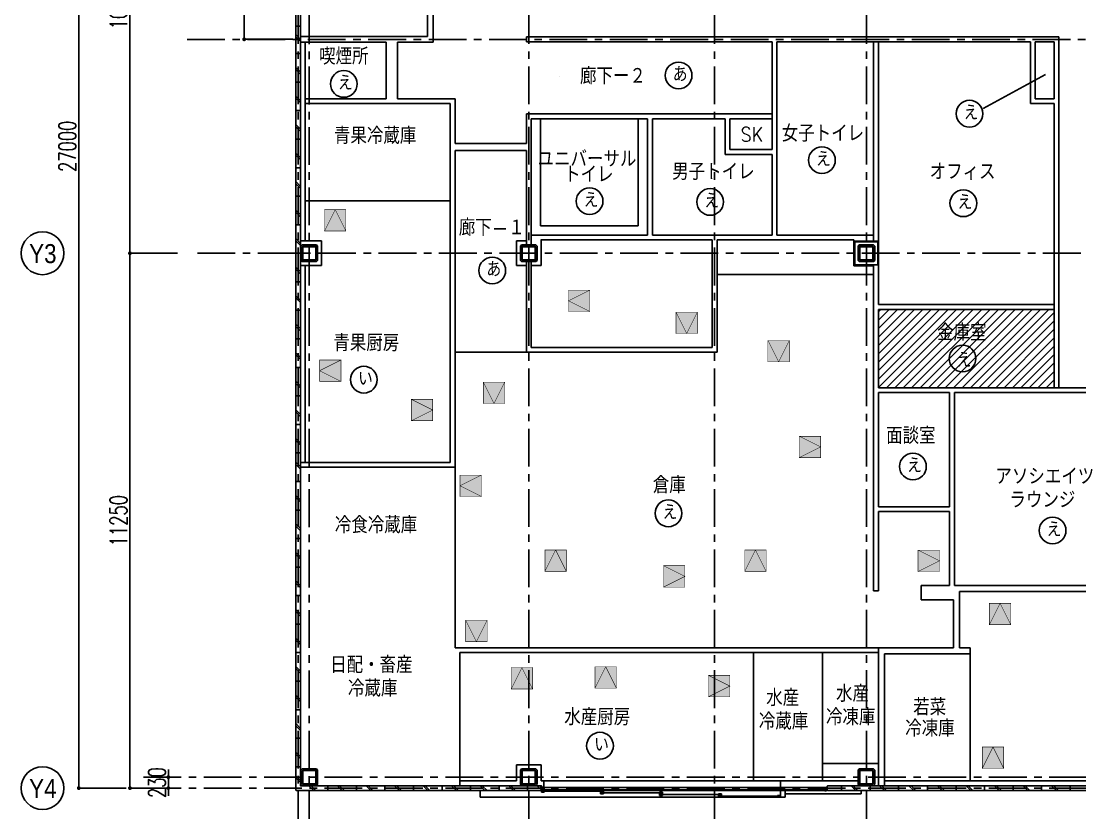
# Model space of a CAD drawing. Extents: x -119186 to 81195, y 1810 to 147180.
# Drawn here: x 5767 to 28028, y 20413 to 37065 of the extents above; entities that cross this region are included whole.
import ezdxf
from ezdxf.enums import TextEntityAlignment as Align

# ---------------------------------------------------------------- set-up
doc = ezdxf.new("R2010")
doc.units = 0
doc.header["$LTSCALE"] = 12.7
doc.header["$MEASUREMENT"] = 0
doc.header["$PDMODE"] = 1
doc.header["$PDSIZE"] = -2
doc.linetypes.add('CENTER', pattern=[2, 1.25, -0.25, 0.25, -0.25])
doc.linetypes.add('HIDDEN2', pattern=[0.1875, 0.125, -0.0625])
doc.layers.get('0').update_dxf_attribs({"linetype": 'CONTINUOUS'})
doc.layers.get('DEFPOINTS').update_dxf_attribs({"color": 1, "linetype": 'CONTINUOUS'})
for name, color, linetype in [('80_SHELL_TEXT', 7, 'CONTINUOUS'), ('A_寸法', 9, 'CONTINUOUS'), ('A_建築（下図）', 8, 'CONTINUOUS'), ('A_建築（什器）', 8, 'CONTINUOUS'), ('A_建築（新設・仕上げ）', 2, 'CONTINUOUS'), ('A_記述', 3, 'CONTINUOUS'), ('A_通り芯', 8, 'CENTER'), ('A_通り記号', 2, 'CENTER'), ('面積', 3, 'CONTINUOUS')]:
    doc.layers.add(name, color=color, linetype=linetype)
doc.layers.add('A_天井点検口-1', color=5, linetype='CONTINUOUS', true_color=0x0000ff)
doc.layers.add('A_天井点検口-2', color=1, linetype='CONTINUOUS', true_color=0xff0000)
doc.layers.add('改修記述', color=1, linetype='CONTINUOUS', lineweight=9, true_color=0xff0000)
doc.styles.add('Dim', font='simplex.shx', dxfattribs={"width": 0.7, "bigfont": 'extfont2.shx'})
doc.styles.add('MUSER', font='SIMPLEX.shx', dxfattribs={"height": 300, "bigfont": 'BIGFONT.shx'})
doc.styles.get("Standard").update_dxf_attribs({"font": 'txt', "bigfont": 'BIGFONT.SHX'})
doc.styles.add('Standard-A', font='romans.shx', dxfattribs={"bigfont": 'extfont2.shx'})
doc.styles.add('スタイル1', font='MS PGothic.ttf')
doc.dimstyles.new('1-200', dxfattribs={"dimscale": 200, "dimtxt": 3, "dimasz": 1, "dimexe": 1, "dimexo": 1, "dimgap": 1, "dimtad": 1, "dimdec": 0, "dimtxsty": 'Dim', "dimblk": 'DOT', "dimcen": 2.5, "dimadec": 0, "dimazin": 0, "dimtfac": 1, "dimtdec": 0, "dimtix": 1, "dimtmove": 2, "dimatfit": 3, "dimldrblk": '引出線', "dimfxl": 1, "dimlwd": -1, "dimlwe": -1, "dimarcsym": 0})

# ---------------------------------------------------------------- blocks, each defined once
blk = doc.blocks.new('_Dot')
at = {"color": 0, "linetype": 'ByBlock', "lineweight": -2}
blk.add_line((-0.5, 0), (-1, 0), dxfattribs=at)
at = {"color": 0, "linetype": 'ByBlock', "const_width": 0.5}
blk.add_lwpolyline([(-0.25, 0, 1), (0.25, 0, 1)], format="xyb", close=True, dxfattribs=at)
blk = doc.blocks.new('*D4')
at = {"layer": 'A_寸法', "color": 0, "transparency": 16777216}
for p, q in [((9054, 32183), (8054, 32183)), ((8054, 32103), (8054, 21013)), ((9054, 20933), (8054, 20933))]:
    blk.add_line(p, q, dxfattribs=at)
at = {"layer": 'DEFPOINTS', "color": 0, "transparency": 16777216}
for p in [(9054, 32183), (8054, 20933), (9054, 20933)]:
    blk.add_point(p, dxfattribs=at)
at = {"layer": 'A_寸法', "color": 0, "transparency": 16777216, "xscale": 80, "yscale": 80, "zscale": 80}
for p, rotation in [((8054, 32183), 90), ((8054, 20933), 270)]:
    blk.add_blockref('_Dot', p, dxfattribs=dict(at, rotation=rotation))
at = {"layer": 'A_寸法', "color": 0, "transparency": 16777216, "insert": (7814, 26558), "char_height": 360, "attachment_point": 5, "rotation": 90, "style": 'Dim'}
blk.add_mtext('11250', dxfattribs=at)
blk = doc.blocks.new('引出線')
at = {"color": 0, "linetype": 'ByBlock'}
for points in [[(0, 0), (-1.96, -0.4)], [(-1, 0), (0, 0)]]:
    blk.add_lwpolyline(points, dxfattribs=at)
blk = doc.blocks.new('*D5')
at = {"layer": 'A_寸法', "color": 0, "transparency": 16777216}
for p, q in [((9054, 42683), (8054, 42683)), ((8054, 32263), (8054, 42603)), ((9054, 32183), (8054, 32183))]:
    blk.add_line(p, q, dxfattribs=at)
at = {"layer": 'DEFPOINTS', "color": 0, "transparency": 16777216}
for p in [(8054, 42683), (9054, 42683), (9054, 32183)]:
    blk.add_point(p, dxfattribs=at)
at = {"layer": 'A_寸法', "color": 0, "transparency": 16777216, "xscale": 80, "yscale": 80, "zscale": 80}
for p, rotation in [((8054, 42683), 90), ((8054, 32183), 270)]:
    blk.add_blockref('_Dot', p, dxfattribs=dict(at, rotation=rotation))
at = {"layer": 'A_寸法', "color": 0, "transparency": 16777216, "insert": (7814, 37433), "char_height": 360, "attachment_point": 5, "rotation": 90, "style": 'Dim'}
blk.add_mtext('10500', dxfattribs=at)
blk = doc.blocks.new('*D7')
at = {"layer": 'A_寸法', "color": 0, "transparency": 16777216}
for p, q in [((7978, 47933), (6978, 47933)), ((6978, 47853), (6978, 21013)), ((7978, 20933), (6978, 20933))]:
    blk.add_line(p, q, dxfattribs=at)
at = {"layer": 'DEFPOINTS', "color": 0, "transparency": 16777216}
for p in [(7978, 47933), (6978, 20933), (7978, 20933)]:
    blk.add_point(p, dxfattribs=at)
at = {"layer": 'A_寸法', "color": 0, "transparency": 16777216, "xscale": 80, "yscale": 80, "zscale": 80}
for p, rotation in [((6978, 47933), 90), ((6978, 20933), 270)]:
    blk.add_blockref('_Dot', p, dxfattribs=dict(at, rotation=rotation))
at = {"layer": 'A_寸法', "color": 0, "transparency": 16777216, "insert": (6738, 34433), "char_height": 360, "attachment_point": 5, "rotation": 90, "style": 'Dim'}
blk.add_mtext('27000', dxfattribs=at)
blk = doc.blocks.new('*D8')
at = {"layer": 'A_寸法', "color": 0, "transparency": 16777216}
for p, q in [((11456, 42683), (10456, 42683)), ((10456, 36763), (10456, 42603)), ((11478, 36683), (10456, 36683))]:
    blk.add_line(p, q, dxfattribs=at)
at = {"layer": 'DEFPOINTS', "color": 0, "transparency": 16777216}
for p in [(10456, 42683), (11456, 42683), (11478, 36683)]:
    blk.add_point(p, dxfattribs=at)
at = {"layer": 'A_寸法', "color": 0, "transparency": 16777216, "xscale": 80, "yscale": 80, "zscale": 80}
for p, rotation in [((10456, 42683), 90), ((10456, 36683), 270)]:
    blk.add_blockref('_Dot', p, dxfattribs=dict(at, rotation=rotation))
at = {"layer": 'A_寸法', "color": 0, "transparency": 16777216, "insert": (10216, 39683), "char_height": 360, "attachment_point": 5, "rotation": 90, "style": 'Dim'}
blk.add_mtext('6000', dxfattribs=at)
blk = doc.blocks.new('*D18')
at = {"layer": 'A_寸法', "color": 0, "transparency": 16777216}
for p, q in [((8421, 21163), (8862, 21163)), ((8862, 21243), (8862, 21323)), ((8862, 20933), (8862, 21163)), ((8444, 20933), (8862, 20933)), ((8862, 20853), (8862, 20773))]:
    blk.add_line(p, q, dxfattribs=at)
at = {"layer": 'DEFPOINTS', "color": 0, "transparency": 16777216}
for p in [(8421, 21163), (8862, 21163), (8444, 20933)]:
    blk.add_point(p, dxfattribs=at)
at = {"layer": 'A_寸法', "color": 0, "transparency": 16777216, "xscale": 80, "yscale": 80, "zscale": 80}
for p, rotation in [((8862, 21163), 270), ((8862, 20933), 90)]:
    blk.add_blockref('_Dot', p, dxfattribs=dict(at, rotation=rotation))
at = {"layer": 'A_寸法', "color": 0, "transparency": 16777216, "insert": (8622, 21048), "char_height": 360, "attachment_point": 5, "rotation": 90, "style": 'Dim'}
blk.add_mtext('230', dxfattribs=at)

msp = doc.modelspace()

# ---------------------------------------------------------------- hatches: boundary and pattern name
at = {"layer": 'A_天井点検口-1', "true_color": 0xffffff}
h = msp.add_hatch(color=7, dxfattribs=at)
h.dxf.hatch_style = 1
h.paths.add_polyline_path([(17726.5, 30958), (17726.5, 31408), (17276.5, 31408), (17276.5, 30958)])
h = msp.add_hatch(color=7, dxfattribs=at)
h.dxf.hatch_style = 1
h.paths.add_polyline_path([(19985.7, 30945.4), (19535.7, 30945.4), (19535.7, 30495.4), (19985.7, 30495.4)])
h = msp.add_hatch(color=7, dxfattribs=at)
h.dxf.hatch_style = 1
h.paths.add_polyline_path([(21919.8, 30348.4), (21469.8, 30348.4), (21469.8, 29898.4), (21919.8, 29898.4)])
h = msp.add_hatch(color=7, dxfattribs=at)
h.dxf.hatch_style = 1
h.paths.add_polyline_path([(12492.8, 29488.2), (12492.8, 29938.2), (12042.8, 29938.2), (12042.8, 29488.2)])
h = msp.add_hatch(color=7, dxfattribs=at)
h.dxf.hatch_style = 1
h.paths.add_polyline_path([(15935.8, 29472.4), (15485.8, 29472.4), (15485.8, 29022.4), (15935.8, 29022.4)])
h = msp.add_hatch(color=7, dxfattribs=at)
h.dxf.hatch_style = 1
h.paths.add_polyline_path([(13970.7, 29110.5), (13970.7, 28660.5), (14420.7, 28660.5), (14420.7, 29110.5)])
h = msp.add_hatch(color=7, dxfattribs=at)
h.dxf.hatch_style = 1
h.paths.add_polyline_path([(22128.5, 28333.5), (22128.5, 27883.5), (22578.5, 27883.5), (22578.5, 28333.5)])
h = msp.add_hatch(color=7, dxfattribs=at)
h.dxf.hatch_style = 1
h.paths.add_polyline_path([(19274.1, 25611.1), (19274.1, 25161.1), (19724.1, 25161.1), (19724.1, 25611.1)])
h = msp.add_hatch(color=7, dxfattribs=at)
h.dxf.hatch_style = 1
h.paths.add_polyline_path([(26126.6, 24370.2), (26576.6, 24370.2), (26576.6, 24820.2), (26126.6, 24820.2)])
h = msp.add_hatch(color=7, dxfattribs=at)
h.dxf.hatch_style = 1
h.paths.add_polyline_path([(16071.7, 23018.6), (16521.7, 23018.6), (16521.7, 23468.6), (16071.7, 23468.6)])
h = msp.add_hatch(color=7, dxfattribs=at)
h.dxf.hatch_style = 1
h.paths.add_polyline_path([(17834.2, 23034.1), (18284.2, 23034.1), (18284.2, 23484.1), (17834.2, 23484.1)])
at = {"layer": 'A_天井点検口-2', "true_color": 0xffffff}
h = msp.add_hatch(color=7, dxfattribs=at)
h.dxf.hatch_style = 1
h.paths.add_polyline_path([(12145.6, 32650), (12595.6, 32650), (12595.6, 33100), (12145.6, 33100)])
h = msp.add_hatch(color=7, dxfattribs=at)
h.dxf.hatch_style = 1
h.paths.add_polyline_path([(15445.1, 27067.3), (15445.1, 27517.3), (14995.1, 27517.3), (14995.1, 27067.3)])
h = msp.add_hatch(color=7, dxfattribs=at)
h.dxf.hatch_style = 1
h.paths.add_polyline_path([(16780.9, 25491.6), (17230.9, 25491.6), (17230.9, 25941.6), (16780.9, 25941.6)])
h = msp.add_hatch(color=7, dxfattribs=at)
h.dxf.hatch_style = 1
h.paths.add_polyline_path([(20982.4, 25491.6), (21432.4, 25491.6), (21432.4, 25941.6), (20982.4, 25941.6)])
h = msp.add_hatch(color=7, dxfattribs=at)
h.dxf.hatch_style = 1
h.paths.add_polyline_path([(24626.5, 25938), (24626.5, 25488), (25076.5, 25488), (25076.5, 25938)])
h = msp.add_hatch(color=7, dxfattribs=at)
h.dxf.hatch_style = 1
h.paths.add_polyline_path([(15564.2, 24464.6), (15114.2, 24464.6), (15114.2, 24014.6), (15564.2, 24014.6)])
h = msp.add_hatch(color=7, dxfattribs=at)
h.dxf.hatch_style = 1
h.paths.add_polyline_path([(20218.9, 23304), (20218.9, 22854), (20668.9, 22854), (20668.9, 23304)])
h = msp.add_hatch(color=7, dxfattribs=at)
h.dxf.hatch_style = 1
h.paths.add_polyline_path([(25977.8, 21347.3), (26427.8, 21347.3), (26427.8, 21797.3), (25977.8, 21797.3)])
at = {"layer": 'A_建築（什器）', "transparency": 33554687}
h = msp.add_hatch(dxfattribs=at)
h.set_pattern_fill('ANSI31', color=256, scale=1000)
h.set_pattern_definition([(45, (-7866.57, 0), (-88.38835, 88.38835), [])])
h.paths.add_polyline_path([(27489.6, 29352.6), (27489.6, 31002.6), (23792.1, 31002.6), (23792.1, 29352.6)])

# ---------------------------------------------------------------- linework, layer by layer
at = {"layer": 'A_天井点検口-1', "const_width": 10}
for points in [[(17726.5, 31408), (17276.5, 31183), (17726.5, 30958)], [(19535.7, 30945.4), (19760.7, 30495.4), (19985.7, 30945.4)], [(21469.8, 30348.4), (21694.8, 29898.4), (21919.8, 30348.4)], [(12492.8, 29938.2), (12042.8, 29713.2), (12492.8, 29488.2)], [(15485.8, 29472.4), (15710.8, 29022.4), (15935.8, 29472.4)], [(13970.7, 28660.5), (14420.7, 28885.5), (13970.7, 29110.5)], [(22128.5, 27883.5), (22578.5, 28108.5), (22128.5, 28333.5)], [(19274.1, 25161.1), (19724.1, 25386.1), (19274.1, 25611.1)], [(26576.6, 24370.2), (26351.6, 24820.2), (26126.6, 24370.2)], [(16521.7, 23018.6), (16296.7, 23468.6), (16071.7, 23018.6)], [(18284.2, 23034.1), (18059.2, 23484.1), (17834.2, 23034.1)]]:
    msp.add_lwpolyline(points, dxfattribs=at)
for points in [[(17726.5, 31408), (17726.5, 30958), (17276.5, 30958), (17276.5, 31408)], [(19535.7, 30945.4), (19985.7, 30945.4), (19985.7, 30495.4), (19535.7, 30495.4)], [(21469.8, 30348.4), (21919.8, 30348.4), (21919.8, 29898.4), (21469.8, 29898.4)], [(12492.8, 29938.2), (12492.8, 29488.2), (12042.8, 29488.2), (12042.8, 29938.2)], [(15485.8, 29472.4), (15935.8, 29472.4), (15935.8, 29022.4), (15485.8, 29022.4)], [(13970.7, 28660.5), (13970.7, 29110.5), (14420.7, 29110.5), (14420.7, 28660.5)], [(22128.5, 27883.5), (22128.5, 28333.5), (22578.5, 28333.5), (22578.5, 27883.5)], [(19274.1, 25161.1), (19274.1, 25611.1), (19724.1, 25611.1), (19724.1, 25161.1)], [(26576.6, 24370.2), (26126.6, 24370.2), (26126.6, 24820.2), (26576.6, 24820.2)], [(16521.7, 23018.6), (16071.7, 23018.6), (16071.7, 23468.6), (16521.7, 23468.6)], [(18284.2, 23034.1), (17834.2, 23034.1), (17834.2, 23484.1), (18284.2, 23484.1)]]:
    msp.add_lwpolyline(points, close=True, dxfattribs=at)
at = {"layer": 'A_天井点検口-2', "const_width": 10}
for points in [[(12595.6, 32650), (12370.6, 33100), (12145.6, 32650)], [(15445.1, 27517.3), (14995.1, 27292.3), (15445.1, 27067.3)], [(17230.9, 25491.6), (17005.9, 25941.6), (16780.9, 25491.6)], [(21432.4, 25491.6), (21207.4, 25941.6), (20982.4, 25491.6)], [(24626.5, 25488), (25076.5, 25713), (24626.5, 25938)], [(15114.2, 24464.6), (15339.2, 24014.6), (15564.2, 24464.6)], [(20218.9, 22854), (20668.9, 23079), (20218.9, 23304)], [(26427.8, 21347.3), (26202.8, 21797.3), (25977.8, 21347.3)]]:
    msp.add_lwpolyline(points, dxfattribs=at)
for points in [[(12595.6, 32650), (12145.6, 32650), (12145.6, 33100), (12595.6, 33100)], [(15445.1, 27517.3), (15445.1, 27067.3), (14995.1, 27067.3), (14995.1, 27517.3)], [(17230.9, 25491.6), (16780.9, 25491.6), (16780.9, 25941.6), (17230.9, 25941.6)], [(21432.4, 25491.6), (20982.4, 25491.6), (20982.4, 25941.6), (21432.4, 25941.6)], [(24626.5, 25488), (24626.5, 25938), (25076.5, 25938), (25076.5, 25488)], [(15114.2, 24464.6), (15564.2, 24464.6), (15564.2, 24014.6), (15114.2, 24014.6)], [(20218.9, 22854), (20218.9, 23304), (20668.9, 23304), (20668.9, 22854)], [(26427.8, 21347.3), (25977.8, 21347.3), (25977.8, 21797.3), (26427.8, 21797.3)]]:
    msp.add_lwpolyline(points, close=True, dxfattribs=at)
at = {"layer": 'A_建築（下図）', "color": 8, "linetype": 'Continuous'}
for p, q in [((11539.6, 20890.8), (11539.6, 38774.6)), ((11639.6, 20983.1), (11639.6, 38774.6)), ((11639.2, 36958.9), (11539.2, 36958.9)), ((11539.6, 36782.3), (11639.6, 36682.3)), ((11539.6, 36738), (11639.6, 36638)), ((11539.6, 36382.6), (11639.6, 36382.6)), ((11539.6, 36090), (11639.6, 35990)), ((11539.6, 36045.6), (11639.6, 35945.6)), ((11539.6, 35782.6), (11639.6, 35782.6)), ((11539.6, 35490), (11639.6, 35390)), ((11539.6, 35445.6), (11639.6, 35345.6)), ((11539.6, 35182.6), (11639.6, 35182.6)), ((11539.6, 34890), (11639.6, 34790)), ((11539.6, 34845.6), (11639.6, 34745.6)), ((11539.6, 34582.6), (11639.6, 34582.6)), ((11539.6, 34290), (11639.6, 34190)), ((11539.6, 34245.6), (11639.6, 34145.6)), ((11539.6, 33982.6), (11639.6, 33982.6)), ((11539.6, 33690), (11639.6, 33590)), ((11539.6, 33645.6), (11639.6, 33545.6)), ((11539.6, 33382.6), (11639.6, 33382.6)), ((11539.6, 33090), (11639.6, 32990)), ((11539.6, 33045.6), (11639.6, 32945.6)), ((11539.6, 32782.6), (11639.6, 32782.6)), ((11539.6, 32490), (11639.6, 32390)), ((11539.6, 32445.6), (11639.6, 32345.6)), ((11539.6, 32182.6), (11639.6, 32182.6)), ((11539.6, 31890), (11639.6, 31790)), ((11539.6, 31845.6), (11639.6, 31745.6)), ((11539.6, 31582.6), (11639.6, 31582.6)), ((11539.6, 31290), (11639.6, 31190)), ((11539.6, 31245.6), (11639.6, 31145.6)), ((11539.6, 30982.6), (11639.6, 30982.6)), ((11539.6, 30690), (11639.6, 30590)), ((11539.6, 30645.6), (11639.6, 30545.6)), ((11539.6, 30382.6), (11639.6, 30382.6)), ((11539.6, 30090), (11639.6, 29990)), ((11539.6, 30045.6), (11639.6, 29945.6)), ((11539.6, 29782.6), (11639.6, 29782.6)), ((11539.6, 29490), (11639.6, 29390)), ((11539.6, 29445.6), (11639.6, 29345.6)), ((11539.6, 29182.6), (11639.6, 29182.6)), ((11539.6, 28890), (11639.6, 28790)), ((11539.6, 28845.6), (11639.6, 28745.6)), ((11539.6, 28582.6), (11639.6, 28582.6)), ((11539.6, 28290), (11639.6, 28190)), ((11539.6, 28245.6), (11639.6, 28145.6)), ((11539.6, 27982.6), (11639.6, 27982.6)), ((11539.6, 27787.2), (11639.6, 27687.2)), ((11539.6, 27742.9), (11639.6, 27642.9)), ((11539.6, 27382.6), (11639.6, 27382.6)), ((11539.6, 27090), (11639.6, 26990)), ((11539.6, 27045.6), (11639.6, 26945.6)), ((11539.6, 26782.6), (11639.6, 26782.6)), ((11539.6, 26490), (11639.6, 26390)), ((11539.6, 26445.6), (11639.6, 26345.6)), ((11539.6, 26182.6), (11639.6, 26182.6)), ((11539.6, 25890), (11639.6, 25790)), ((11539.6, 25845.6), (11639.6, 25745.6)), ((11539.6, 25582.6), (11639.6, 25582.6)), ((11539.6, 25290), (11639.6, 25190)), ((11539.6, 25245.6), (11639.6, 25145.6)), ((11539.6, 24982.6), (11639.6, 24982.6)), ((11539.6, 24690), (11639.6, 24590)), ((11539.6, 24645.6), (11639.6, 24545.6)), ((11539.6, 24382.6), (11639.6, 24382.6)), ((11539.6, 24090), (11639.6, 23990)), ((11539.6, 24045.6), (11639.6, 23945.6)), ((11539.6, 23782.6), (11639.6, 23782.6)), ((11539.6, 23490), (11639.6, 23390)), ((11539.6, 23445.6), (11639.6, 23345.6)), ((11539.6, 23182.6), (11639.6, 23182.6)), ((11541.6, 22890), (11641.6, 22790)), ((11541.6, 22845.6), (11641.6, 22745.6)), ((11541.6, 22582.6), (11641.6, 22582.6)), ((11541.6, 22290), (11641.6, 22190)), ((11541.6, 22245.6), (11641.6, 22145.6)), ((11541.6, 21982.6), (11641.6, 21982.6)), ((11541.6, 21690), (11641.6, 21590)), ((11541.6, 21645.6), (11641.6, 21545.6)), ((11541.6, 21382.6), (11641.6, 21382.6)), ((11539.6, 21192.9), (11639.6, 21092.9)), ((11539.6, 21148.6), (11639.6, 21048.6)), ((16709.1, 20982.6), (11640.1, 20982.6)), ((11819.4, 20982.6), (11919.4, 20882.6)), ((11863.7, 20982.6), (11963.7, 20882.6)), ((12217.1, 20982.6), (12217.1, 20882.6)), ((12419.4, 20982.6), (12519.4, 20882.6)), ((12463.7, 20982.6), (12563.7, 20882.6)), ((12817.1, 20982.6), (12817.1, 20882.6)), ((13019.4, 20982.6), (13119.4, 20882.6)), ((13063.7, 20982.6), (13163.7, 20882.6)), ((13417.1, 20982.6), (13417.1, 20882.6)), ((13619.4, 20982.6), (13719.4, 20882.6)), ((13663.7, 20982.6), (13763.7, 20882.6)), ((14017.1, 20982.6), (14017.1, 20882.6)), ((14219.4, 20982.6), (14319.4, 20882.6)), ((14263.7, 20982.6), (14363.7, 20882.6)), ((14617.1, 20982.6), (14617.1, 20882.6)), ((14819.4, 20982.6), (14919.4, 20882.6)), ((14863.7, 20982.6), (14963.7, 20882.6)), ((15217.1, 20982.6), (15217.1, 20882.6)), ((15419.4, 20982.6), (15519.4, 20882.6)), ((15463.7, 20982.6), (15563.7, 20882.6)), ((15817.1, 20982.6), (15817.1, 20882.6)), ((16019.4, 20982.6), (16119.4, 20882.6)), ((16063.7, 20982.6), (16163.7, 20882.6)), ((16417.1, 20982.6), (16417.1, 20882.6)), ((16619.4, 20982.6), (16714.2, 20887.8)), ((16663.7, 20982.6), (16717.1, 20929.3)), ((16709.1, 20982.6), (16717.1, 20974.6)), ((16717.1, 20974.6), (16717.1, 20890.6)), ((16732.1, 20942.6), (16732.1, 20882.6)), ((16732.1, 20942.6), (16767.1, 20942.6)), ((16767.1, 20942.6), (16767.1, 20882.6)), ((16767.1, 20942.6), (22667.1, 20942.6)), ((22667.1, 20942.6), (22667.1, 20872.6)), ((22702.1, 20942.6), (22667.1, 20942.6)), ((22702.1, 20942.6), (22702.1, 20872.6)), ((22717.1, 20974.6), (22725.1, 20982.6)), ((22717.1, 20974.6), (22717.1, 20890.6)), ((30391.6, 20982.6), (22725.1, 20982.6)), ((23017.1, 20982.6), (23017.1, 20882.6)), ((23219.4, 20982.6), (23319.4, 20882.6)), ((23263.7, 20982.6), (23363.7, 20882.6)), ((23617.1, 20982.6), (23617.1, 20882.6)), ((23819.4, 20982.6), (23919.4, 20882.6)), ((23863.7, 20982.6), (23963.7, 20882.6)), ((24217.1, 20982.6), (24217.1, 20882.6)), ((24435.2, 20982.6), (24535.2, 20882.6)), ((24479.5, 20982.6), (24579.5, 20882.6)), ((24824.8, 20982.6), (24824.8, 20882.6)), ((25035.2, 20982.6), (25135.2, 20882.6)), ((25079.5, 20982.6), (25179.5, 20882.6)), ((25424.8, 20982.6), (25424.8, 20882.6)), ((25635.2, 20982.6), (25735.2, 20882.6)), ((25679.5, 20982.6), (25779.5, 20882.6)), ((26024.8, 20982.6), (26024.8, 20882.6)), ((26235.2, 20982.6), (26335.2, 20882.6)), ((26279.5, 20982.6), (26379.5, 20882.6)), ((26624.8, 20982.6), (26624.8, 20882.6)), ((26835.2, 20982.6), (26935.2, 20882.6)), ((26879.5, 20982.6), (26979.5, 20882.6)), ((27224.8, 20982.6), (27224.8, 20882.6)), ((27435.2, 20982.6), (27535.2, 20882.6)), ((27479.5, 20982.6), (27579.5, 20882.6)), ((27824.8, 20982.6), (27824.8, 20882.6)), ((11539.7, 20890.5), (11547.6, 20882.6)), ((16709.1, 20882.6), (11547.6, 20882.6)), ((16731.6, 20882.6), (11570.1, 20882.6)), ((15417.1, 20882.6), (15417.1, 20742.6)), ((15447.1, 20742.6), (15417.1, 20742.6)), ((15462.1, 20882.6), (15432.1, 20882.6)), ((21732.1, 20742.6), (15447.1, 20742.6)), ((16767.1, 20880.1), (16707.1, 20880.1)), ((16707.1, 20880.1), (16707.1, 20850.1)), ((16767.1, 20850.1), (16707.1, 20850.1)), ((16717.1, 20890.6), (16709.1, 20882.6)), ((16732.1, 20882.6), (16767.1, 20882.6)), ((16767.1, 20897.6), (22667.1, 20897.6)), ((21732.1, 20882.6), (16767.1, 20882.6)), ((16767.1, 20850.1), (16767.1, 20880.1)), ((17952.1, 20865.1), (16767.1, 20865.1)), ((16789.6, 20897.6), (22667.1, 20897.6)), ((18012.1, 20880.1), (17952.1, 20880.1)), ((17952.1, 20880.1), (17952.1, 20850.1)), ((18012.1, 20850.1), (17952.1, 20850.1)), ((18012.1, 20845.1), (17952.1, 20845.1)), ((17952.1, 20845.1), (17952.1, 20815.1)), ((18012.1, 20815.1), (17952.1, 20815.1)), ((18012.1, 20850.1), (18012.1, 20880.1)), ((18012.1, 20845.1), (18012.1, 20815.1)), ((19192.1, 20830.1), (18012.1, 20830.1)), ((19252.1, 20845.1), (19192.1, 20845.1)), ((19192.1, 20845.1), (19192.1, 20815.1)), ((19252.1, 20815.1), (19192.1, 20815.1)), ((19252.1, 20810.1), (19192.1, 20810.1)), ((19192.1, 20810.1), (19192.1, 20780.1)), ((19252.1, 20780.1), (19192.1, 20780.1)), ((19252.1, 20815.1), (19252.1, 20845.1)), ((19252.1, 20810.1), (19252.1, 20780.1)), ((20432.1, 20795.1), (19252.1, 20795.1)), ((20492.1, 20810.1), (20432.1, 20810.1)), ((20432.1, 20810.1), (20432.1, 20780.1)), ((20492.1, 20780.1), (20432.1, 20780.1)), ((20492.1, 20775.1), (20432.1, 20775.1)), ((20432.1, 20775.1), (20432.1, 20745.1)), ((20492.1, 20745.1), (20432.1, 20745.1)), ((20492.1, 20780.1), (20492.1, 20810.1)), ((20492.1, 20775.1), (20492.1, 20745.1)), ((21672.1, 20760.1), (20492.1, 20760.1)), ((21732.1, 20775.1), (21672.1, 20775.1)), ((21672.1, 20775.1), (21672.1, 20745.1)), ((21732.1, 20745.1), (21672.1, 20745.1)), ((21732.1, 20882.6), (21732.1, 20742.6)), ((21832.1, 20882.6), (21732.1, 20882.6)), ((21832.1, 20742.6), (21732.1, 20742.6)), ((21832.1, 20882.6), (22667.1, 20882.6)), ((21832.1, 20882.6), (21832.1, 20742.6)), ((23407.1, 20812.6), (21832.1, 20812.6)), ((21854.6, 20882.6), (22667.1, 20882.6)), ((23429.6, 20812.6), (21854.6, 20812.6)), ((22702.1, 20872.6), (22667.1, 20872.6)), ((22717.1, 20890.6), (22725.1, 20882.6)), ((27217.1, 20882.6), (22725.1, 20882.6)), ((30391.6, 20882.6), (22747.6, 20882.6)), ((23432.1, 20812.6), (23407.1, 20812.6)), ((23432.1, 20812.6), (23432.1, 20882.6)), ((30391.6, 20882.6), (25674.8, 20882.6))]:
    msp.add_line(p, q, dxfattribs=at)
at = {"layer": 'A_建築（下図）', "color": 8}
for p, q in [((23287.1, 31930.1), (23287.1, 32435.1)), ((23287.1, 32435.1), (23792.1, 32435.1)), ((23299.6, 32422.6), (23779.6, 32422.6)), ((23299.6, 31942.6), (23299.6, 32422.6)), ((23779.6, 32422.6), (23779.6, 31942.6)), ((23792.1, 32435.1), (23792.1, 31930.1)), ((23779.6, 31942.6), (23299.6, 31942.6))]:
    msp.add_line(p, q, dxfattribs=at)
at = {"layer": 'A_建築（下図）', "color": 8, "flags": 128}
for points in [[(11674.8, 32357.6), (11974.8, 32357.6), (11999.8, 32332.6), (11999.8, 32032.6), (11974.8, 32007.6), (11674.8, 32007.6), (11649.8, 32032.6), (11649.8, 32332.6), (11674.8, 32357.6)], [(16289.6, 32357.6), (16589.6, 32357.6), (16614.6, 32332.6), (16614.6, 32032.6), (16589.6, 32007.6), (16289.6, 32007.6), (16264.6, 32032.6), (16264.6, 32332.6), (16289.6, 32357.6)], [(23389.6, 32357.6), (23689.6, 32357.6), (23714.6, 32332.6), (23714.6, 32032.6), (23689.6, 32007.6), (23389.6, 32007.6), (23364.6, 32032.6), (23364.6, 32332.6), (23389.6, 32357.6)], [(11674.8, 21337.6), (11974.8, 21337.6), (11999.8, 21312.6), (11999.8, 21012.6), (11974.8, 20987.6), (11674.8, 20987.6), (11649.8, 21012.6), (11649.8, 21312.6), (11674.8, 21337.6)], [(16289.6, 21337.6), (16589.6, 21337.6), (16614.6, 21312.6), (16614.6, 21012.6), (16589.6, 20987.6), (16289.6, 20987.6), (16264.6, 21012.6), (16264.6, 21312.6), (16289.6, 21337.6)], [(23389.6, 21337.6), (23689.6, 21337.6), (23714.6, 21312.6), (23714.6, 21012.6), (23689.6, 20987.6), (23389.6, 20987.6), (23364.6, 21012.6), (23364.6, 21312.6), (23389.6, 21337.6)]]:
    msp.add_lwpolyline(points, close=True, dxfattribs=at)
at = {"layer": 'A_建築（下図）', "color": 8, "linetype": 'Continuous', "flags": 128}
for points in [[(11957.8, 32032.6), (11691.8, 32032.6), (11674.8, 32049.6), (11674.8, 32315.6), (11691.8, 32332.6), (11957.8, 32332.6), (11974.8, 32315.6), (11974.8, 32049.6), (11957.8, 32032.6)], [(11957.8, 32044.6), (11691.8, 32044.6), (11686.8, 32049.6), (11686.8, 32315.6), (11691.8, 32320.6), (11957.8, 32320.6), (11962.8, 32315.6), (11962.8, 32049.6), (11957.8, 32044.6)], [(16572.6, 32032.6), (16306.6, 32032.6), (16289.6, 32049.6), (16289.6, 32315.6), (16306.6, 32332.6), (16572.6, 32332.6), (16589.6, 32315.6), (16589.6, 32049.6), (16572.6, 32032.6)], [(16572.6, 32044.6), (16306.6, 32044.6), (16301.6, 32049.6), (16301.6, 32315.6), (16306.6, 32320.6), (16572.6, 32320.6), (16577.6, 32315.6), (16577.6, 32049.6), (16572.6, 32044.6)], [(23672.6, 32032.6), (23406.6, 32032.6), (23389.6, 32049.6), (23389.6, 32315.6), (23406.6, 32332.6), (23672.6, 32332.6), (23689.6, 32315.6), (23689.6, 32049.6), (23672.6, 32032.6)], [(23672.6, 32044.6), (23406.6, 32044.6), (23401.6, 32049.6), (23401.6, 32315.6), (23406.6, 32320.6), (23672.6, 32320.6), (23677.6, 32315.6), (23677.6, 32049.6), (23672.6, 32044.6)], [(11957.8, 21012.6), (11691.8, 21012.6), (11674.8, 21029.6), (11674.8, 21295.6), (11691.8, 21312.6), (11957.8, 21312.6), (11974.8, 21295.6), (11974.8, 21029.6), (11957.8, 21012.6)], [(11957.8, 21024.6), (11691.8, 21024.6), (11686.8, 21029.6), (11686.8, 21295.6), (11691.8, 21300.6), (11957.8, 21300.6), (11962.8, 21295.6), (11962.8, 21029.6), (11957.8, 21024.6)], [(16572.6, 21012.6), (16306.6, 21012.6), (16289.6, 21029.6), (16289.6, 21295.6), (16306.6, 21312.6), (16572.6, 21312.6), (16589.6, 21295.6), (16589.6, 21029.6), (16572.6, 21012.6)], [(16572.6, 21024.6), (16306.6, 21024.6), (16301.6, 21029.6), (16301.6, 21295.6), (16306.6, 21300.6), (16572.6, 21300.6), (16577.6, 21295.6), (16577.6, 21029.6), (16572.6, 21024.6)], [(23672.6, 21012.6), (23406.6, 21012.6), (23389.6, 21029.6), (23389.6, 21295.6), (23406.6, 21312.6), (23672.6, 21312.6), (23689.6, 21295.6), (23689.6, 21029.6), (23672.6, 21012.6)], [(23672.6, 21024.6), (23406.6, 21024.6), (23401.6, 21029.6), (23401.6, 21295.6), (23406.6, 21300.6), (23672.6, 21300.6), (23677.6, 21295.6), (23677.6, 21029.6), (23672.6, 21024.6)]]:
    msp.add_lwpolyline(points, close=True, dxfattribs=at)
at = {"layer": 'A_建築（下図）', "color": 8, "linetype": 'Continuous'}
for centre, end in [((11640.1, 20983.1), 270), ((11540.1, 20890.8), 225)]:
    msp.add_arc(centre, 0.5, 180, end, dxfattribs=at)
at = {"layer": 'A_建築（什器）'}
for p, q in [((16689.6, 35012.6), (16689.6, 32762.6)), ((18739.6, 35012.6), (18739.6, 32762.6)), ((16689.6, 32762.6), (18739.6, 32762.6))]:
    msp.add_line(p, q, dxfattribs=at)
at = {"layer": 'A_建築（什器）', "color": 2}
for p, q in [((14889.6, 34489.6), (16389.6, 34489.6)), ((14889.6, 34345.2), (16389.6, 34345.2)), ((11739.6, 33283), (14789.6, 33283)), ((16389.6, 30102.6), (14889.6, 30102.6)), ((21167.1, 23782.6), (21167.1, 21082.6)), ((22617.1, 23782.6), (22617.1, 21082.6)), ((22617.1, 21452.6), (23797.1, 21452.6))]:
    msp.add_line(p, q, dxfattribs=at)
msp.add_lwpolyline([(23922.1, 23757.6), (25722.1, 23757.6), (25722.1, 21082.6), (23922.1, 21082.6)], close=True, dxfattribs=at)
at = {"layer": 'A_建築（新設・仕上げ）'}
for p, q in [((14312.1, 42867.6), (14312.1, 36740.1)), ((14427.1, 42867.6), (14427.1, 36625.1)), ((11639.6, 36740.1), (14312.1, 36740.1)), ((16389.6, 36732.6), (27589.6, 36732.6)), ((16389.6, 36732.6), (16389.6, 36632.6)), ((27589.6, 36732.6), (27589.6, 29352.6)), ((11639.6, 36625.1), (13439.6, 36625.1)), ((11739.6, 32442.6), (11739.6, 36625.1)), ((13439.6, 36625.1), (13439.6, 35432.6)), ((13679.6, 36625.1), (13679.6, 35432.6)), ((13679.6, 36625.1), (14427.1, 36625.1)), ((16389.6, 36632.6), (21559.6, 36632.6)), ((21559.6, 36632.6), (21559.6, 34362.6)), ((21659.6, 36632.6), (21659.6, 32562.6)), ((21659.6, 36632.6), (26989.6, 36632.6)), ((23689.6, 36632.6), (23689.6, 32435.1)), ((23792.1, 36632.6), (23792.1, 32435.1)), ((26989.6, 36632.6), (26989.6, 35332.6)), ((27089.6, 36632.6), (27489.6, 36632.6)), ((27089.6, 36632.6), (27089.6, 35432.6)), ((27489.6, 36632.6), (27489.6, 35432.6)), ((11739.6, 35432.6), (13439.6, 35432.6)), ((13679.6, 35432.6), (14889.6, 35432.6)), ((14889.6, 35432.6), (14889.6, 34489.6)), ((27089.6, 35432.6), (27489.6, 35432.6)), ((11739.6, 35332.6), (14789.6, 35332.6)), ((14789.6, 35332.6), (14789.6, 27782.6)), ((26989.6, 35332.6), (27489.6, 35332.6)), ((27489.6, 35332.6), (27489.6, 29352.6)), ((16389.6, 35112.6), (16389.6, 34489.6)), ((16389.6, 35112.6), (21559.6, 35112.6)), ((16489.6, 35012.6), (16489.6, 32357.6)), ((16489.6, 35012.6), (18939.6, 35012.6)), ((18939.6, 35012.6), (18939.6, 32562.6)), ((19039.6, 35012.6), (19039.6, 32562.6)), ((19039.6, 35012.6), (20569.6, 35012.6)), ((20569.6, 35012.6), (20569.6, 34262.6)), ((20669.6, 35012.6), (20669.6, 34362.6)), ((20669.6, 35012.6), (21559.6, 35012.6)), ((14889.6, 34345.2), (14889.6, 23882.6)), ((16389.6, 34345.2), (16389.6, 32357.6)), ((20669.6, 34362.6), (21559.6, 34362.6)), ((20569.6, 34262.6), (21559.6, 34262.6)), ((21559.6, 34262.6), (21559.6, 32562.6)), ((16489.6, 32562.6), (18939.6, 32562.6)), ((19039.6, 32562.6), (21559.6, 32562.6)), ((21659.6, 32562.6), (23689.6, 32562.6)), ((11639.6, 32442.6), (12084.8, 32442.6)), ((12084.8, 32442.6), (12084.8, 31922.6)), ((16699.6, 32462.6), (20299.6, 32462.6)), ((20299.6, 32462.6), (20299.6, 30202.6)), ((20402.1, 32462.6), (20402.1, 30102.6)), ((20402.1, 32462.6), (23274.6, 32462.6)), ((23274.6, 31917.6), (23274.6, 32462.6)), ((11639.6, 31922.6), (12084.8, 31922.6)), ((11739.6, 27782.6), (11739.6, 31922.6)), ((16389.6, 32007.6), (16389.6, 30102.6)), ((16489.6, 32007.6), (16489.6, 30202.6)), ((23689.6, 31930.1), (23689.6, 25082.6)), ((23792.1, 31930.1), (23792.1, 31102.6)), ((20402.1, 31737.6), (23689.6, 31737.6)), ((23792.1, 31102.6), (27489.6, 31102.6)), ((23792.1, 31002.6), (27489.6, 31002.6)), ((23792.1, 31002.6), (23792.1, 29352.6)), ((16389.6, 30102.6), (20402.1, 30102.6)), ((16489.6, 30202.6), (20299.6, 30202.6)), ((23792.1, 29352.6), (32672.1, 29352.6)), ((23792.1, 29252.6), (25287.1, 29252.6)), ((23792.1, 29252.6), (23792.1, 26852.6)), ((25287.1, 29252.6), (25287.1, 26852.6)), ((25389.6, 29252.6), (25389.6, 25195.1)), ((25389.6, 29252.6), (29408.3, 29252.6)), ((23792.1, 26852.6), (25287.1, 26852.6)), ((23792.1, 26752.6), (25287.1, 26752.6)), ((23792.1, 26752.6), (23792.1, 25082.6)), ((25287.1, 26752.6), (25287.1, 25195.1)), ((24692.1, 25195.1), (25287.1, 25195.1)), ((24692.1, 25195.1), (24692.1, 24890.1)), ((25389.6, 25195.1), (32672.1, 25195.1)), ((23689.6, 25082.6), (23792.1, 25082.6)), ((25497.7, 25070.1), (32547.1, 25070.1)), ((14889.6, 23882.6), (23797.1, 23882.6)), ((23797.1, 23882.6), (23797.1, 20982.6)), ((23797.1, 23882.6), (25372.7, 23882.6)), ((25497.7, 23882.6), (25722.1, 23882.6)), ((14989.6, 23782.6), (14989.6, 20982.6)), ((14989.6, 23782.6), (23797.1, 23782.6)), ((23922.1, 23757.6), (23922.1, 20982.6)), ((23922.1, 23757.6), (25722.1, 23757.6)), ((16179.6, 21422.6), (16699.6, 21422.6)), ((16179.6, 21422.6), (16179.6, 21082.6)), ((16699.6, 21422.6), (16699.6, 21082.6)), ((16179.6, 21082.6), (14989.6, 21082.6)), ((16699.6, 21082.6), (23364.6, 21082.6)), ((31287.1, 21082.6), (23922.1, 21082.6))]:
    msp.add_line(p, q, dxfattribs=at)
at = {"layer": 'A_建築（新設・仕上げ）', "color": 2}
for p, q in [((16179.6, 32442.6), (16179.6, 31922.6)), ((16389.6, 32442.6), (16179.6, 32442.6)), ((16699.6, 32475.1), (16699.6, 31922.6)), ((16179.6, 31922.6), (16389.6, 31922.6)), ((16489.6, 31922.6), (16699.6, 31922.6)), ((14789.6, 27782.6), (11639.6, 27782.6)), ((14889.6, 27682.6), (11639.6, 27682.6)), ((25497.7, 23882.6), (25497.7, 25070.1)), ((25372.7, 24890.1), (24692.1, 24890.1)), ((25372.7, 23882.6), (25372.7, 24890.1)), ((25722.1, 23757.6), (25722.1, 23882.6)), ((16757.1, 20942.6), (16757.1, 21082.6)), ((21732.1, 20882.6), (21732.1, 21082.6))]:
    msp.add_line(p, q, dxfattribs=at)
at = {"layer": 'A_記述'}
msp.add_line((27306.5, 35942.1), (25994.4, 35227.3), dxfattribs=at)
for centre in [(19590.9, 35922.9), (12551.2, 35744.3), (25708.8, 35118.7), (22605.5, 34140.6), (17719.1, 33279.1), (20255.1, 33263), (25579.3, 33234.3), (15673.4, 31821), (25561.7, 29969.5), (12973.2, 29524.1), (24519.4, 27696.8), (19378, 26713.1), (27455.8, 26351.2), (17938.6, 21824.8)]:
    msp.add_circle(centre, 281.3, dxfattribs=at)
at = {"layer": 'A_通り芯', "color": 8, "ltscale": 50}
for p, q in [((11589.6, 51351), (11589.6, 17645.9)), ((11824.8, 51348.2), (11824.8, 17645.9)), ((16439.6, 51351), (16439.6, 17645.9)), ((20349.6, 51351), (20349.6, 17645.9)), ((23539.6, 51351), (23539.6, 17645.9)), ((9256.3, 36682.6), (62859.1, 36682.6)), ((9473, 32182.6), (62859.1, 32182.6)), ((8337, 21162.6), (62859.1, 21162.6)), ((8337, 20932.6), (62859.1, 20932.6))]:
    msp.add_line(p, q, dxfattribs=at)
at = {"layer": 'A_通り記号', "color": 8, "linetype": 'Continuous'}
for centre in [(6217, 32182.6), (6217, 20932.6)]:
    msp.add_circle(centre, 450, dxfattribs=at)
at = {"layer": '改修記述'}
msp.add_arc((17077.6, 35910.1), 0.5, 30, 90, dxfattribs=at)
at = {"layer": '面積', "color": 2}
msp.add_line((23689.6, 31917.6), (23274.6, 31917.6), dxfattribs=at)

# ---------------------------------------------------------------- texts
at = {"layer": '80_SHELL_TEXT', "color": 0, "width": 0.9}
msp.add_text('SK', height=300, dxfattribs=at).set_placement((20894.8, 34832), align=Align.TOP_LEFT)
at = {"layer": 'A_建築（什器）', "color": 8, "linetype": 'HIDDEN2', "ltscale": 50, "style": 'MUSER', "flags": 3}
msp.add_attdef('CODE', (23702.1, 25575), 'AC4518SS', height=0.01, rotation=180, dxfattribs=at)
at = {"layer": 'A_記述', "style": 'Standard-A', "width": 0.9}
for s, height, p in [('喫煙所', 350, (12031.7, 36501.2)), ('廊下ー２', 350, (17517.8, 36087)), ('あ', 315, (19467.1, 36105)), ('え', 315, (12427.4, 35926.4)), ('え', 315, (25585, 35300.8)), ('青果冷蔵庫', 350, (12344.1, 34831.8)), ('女子トイレ', 350, (21759.5, 34880.5)), ('ユニバーサル', 350, (16625.7, 34342.7)), ('え', 315, (22481.7, 34322.8)), ('男子トイレ', 350, (19457.4, 34074.7)), ('オフィス', 350, (24870.5, 34075.1)), ('トイレ', 350, (17183.6, 34017.7)), ('え', 315, (17595.4, 33461.2)), ('え', 315, (20131.3, 33445.1)), ('え', 315, (25455.5, 33416.4)), ('廊下-１', 350, (14968.8, 32898.7)), ('あ', 315, (15549.7, 32003.1)), ('金庫室', 350, (25027.4, 30691.8)), ('青果厨房', 350, (12331.5, 30472.7)), ('え', 315, (25438, 30097.1)), ('い', 315, (12849.4, 29706.3)), ('面談室', 350, (23955.3, 28521)), ('え', 315, (24395.7, 27878.9)), ('アソシエイツ', 350, (26252.9, 27664.9)), ('倉庫', 350, (19048.2, 27483.1)), ('ラウンジ', 350, (26548.8, 27171)), ('え', 315, (19254.2, 26895.2)), ('冷食冷蔵庫', 350, (12362.4, 26643.4)), ('え', 315, (27332, 26533.3)), ('日配・畜産', 350, (12264.3, 23700.3)), ('冷蔵庫 ', 350, (12638.4, 23206.4)), ('水産', 350, (21433.9, 23006.7)), ('水産', 350, (22901.9, 23096)), ('若菜', 350, (24524.3, 22810.3)), ('水産厨房', 350, (17187.6, 22604.2)), ('冷蔵庫', 350, (21278.1, 22512.8)), ('冷凍庫', 350, (22690.9, 22602.1)), ('冷凍庫', 350, (24357.5, 22365)), ('い', 315, (17814.8, 22006.9))]:
    msp.add_text(s, height=height, dxfattribs=at).set_placement(p, align=Align.TOP_LEFT)
at = {"layer": 'A_通り記号', "color": 8, "linetype": 'Continuous', "style": 'スタイル1', "width": 0.9}
for s, p in [('Y3', (6222.9, 32175.7)), ('Y4', (6222.9, 20925.7))]:
    msp.add_text(s, height=400, dxfattribs=at).set_placement(p, align=Align.MIDDLE)

# ---------------------------------------------------------------- dimensions: what is measured, and where the dimension line sits
at = {"layer": 'A_寸法', "color": 8}
for base, p1, p2, angle, picture, middle in [((6977.8, 20932.6), (7977.7, 47932.6), (7977.7, 20932.6), 270, '*D7', (6737.8, 34432.6)), ((8054.4, 42682.6), (9054.3, 32182.6), (9054.3, 42682.6), 90, '*D5', (7814.4, 37432.6)), ((10455.7, 42682.6), (11477.8, 36682.6), (11455.6, 42682.6), 90, '*D8', (10215.7, 39682.6)), ((8054.4, 20932.6), (9054.3, 32182.6), (9054.3, 20932.6), 270, '*D4', (7814.4, 26557.6)), ((8861.9, 21162.6), (8443.6, 20932.6), (8421.5, 21162.6), 90, '*D18', (8621.9, 21047.6))]:
    dim = msp.add_linear_dim(base=base, p1=p1, p2=p2, angle=angle, dimstyle='1-200', override={"dimtxt": 1.8, "dimasz": 0.4, "dimexe": 0, "dimexo": 0, "dimgap": 0.3}, dxfattribs=at)
    dim.commit()
    dim.dimension.update_dxf_attribs({"geometry": picture, "text_midpoint": middle})

doc.saveas('drawing.dxf')
